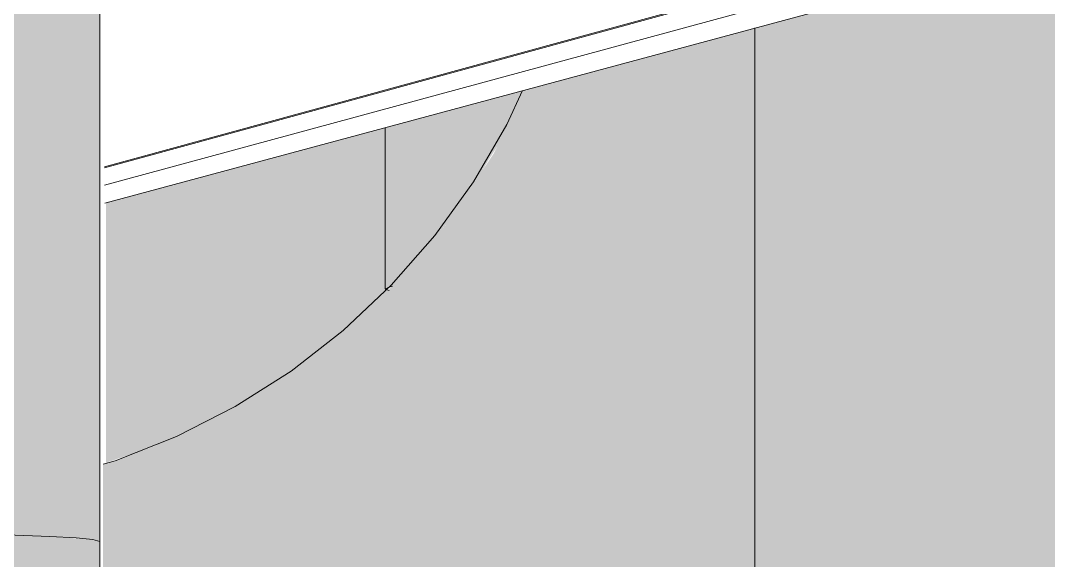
# Model space of a CAD drawing. Header units: inches. Extents: x 27328 to 121296, y -4075 to 4147.
# Drawn here: x 49626.92463 to 49626.9482, y 60.04618 to 60.05857 of the extents above; entities that cross this region are included whole.
import ezdxf

# ---------------------------------------------------------------- set-up
doc = ezdxf.new("R2010")
doc.units = ezdxf.units.IN
doc.header["$MEASUREMENT"] = 0
doc.layers.add('M-HVAC-DUCT', color=70, linetype='Continuous', lineweight=9)
doc.layers.add('S-BEAM', color=12, linetype='Continuous', lineweight=9)

msp = doc.modelspace()

# ---------------------------------------------------------------- hatches: boundary and pattern name
at = {"layer": 'M-HVAC-DUCT', "lineweight": 5}
for points in [[(49626.926447, 60.046618), (49626.926447, 60.060929), (49626.926291, 60.060986), (49626.925905, 60.061038), (49626.924507, 60.061119), (49626.922464, 60.061161), (49626.921297, 60.061164), (49626.921297, 60.046798), (49626.924707, 60.046757), (49626.925905, 60.046702), (49626.926291, 60.046662)], [(49626.930223, 60.043638), (49626.930238, 60.04364), (49626.93587, 60.043653), (49626.937208, 60.044518), (49626.939185, 60.046108), (49626.940983, 60.047895), (49626.94148, 60.048504), (49626.941477, 60.058397), (49626.936227, 60.056983), (49626.935475, 60.055505), (49626.934376, 60.053872), (49626.932989, 60.0523), (49626.931338, 60.050875), (49626.929587, 60.049724), (49626.927771, 60.048832), (49626.926526, 60.048377), (49626.926518, 60.044391), (49626.926975, 60.043979), (49626.927251, 60.043645), (49626.930056, 60.043639)], [(49626.941472, 60.044765), (49626.941563, 60.044809), (49626.94156, 60.05842), (49626.941469, 60.058396), (49626.941472, 60.044788)], [(49626.933073, 60.052454), (49626.933185, 60.052472), (49626.934382, 60.053883), (49626.934969, 60.054703), (49626.936031, 60.0565), (49626.936222, 60.056979), (49626.933073, 60.056131), (49626.933073, 60.053044)], [(49626.932993, 60.052408), (49626.933073, 60.052454), (49626.933073, 60.056131), (49626.932993, 60.05611), (49626.932993, 60.053045)], [(49626.926447, 60.044379), (49626.926446, 60.046618), (49626.926286, 60.046662), (49626.925303, 60.046735), (49626.923007, 60.046788), (49626.921297, 60.046797), (49626.921314, 60.045746), (49626.922522, 60.045856), (49626.923827, 60.045698), (49626.92488, 60.045367), (49626.925973, 60.044761), (49626.926438, 60.044386)]]:
    msp.add_hatch(color=256, dxfattribs=at).paths.add_polyline_path(points, flags=0)
h = msp.add_hatch(color=256, dxfattribs=at)
h.paths.add_polyline_path([(49626.921618, 60.031653), (49626.92479, 60.031821), (49626.926689, 60.032093), (49626.922023, 60.032131), (49626.921845, 60.031811)], flags=0)
h.paths.add_polyline_path([(49626.93586, 60.043647), (49626.941481, 60.043655), (49626.941475, 60.048498), (49626.940983, 60.047895), (49626.939185, 60.046108), (49626.937208, 60.044518), (49626.93587, 60.043653)], flags=0)
h.paths.add_polyline_path([(49626.95334, 60.057743), (49626.953552, 60.058869), (49626.953713, 60.060196), (49626.953337, 60.060194), (49626.953339, 60.058115)], flags=0)
h = msp.add_hatch(color=256, dxfattribs=at)
h.paths.add_polyline_path([(49626.946205, 60.059741), (49626.946205, 60.059712), (49626.946209, 60.059737)], flags=0)
h.paths.add_polyline_path([(49626.941563, 60.044807), (49626.942407, 60.04489), (49626.944417, 60.044974), (49626.947303, 60.045027), (49626.948466, 60.045034), (49626.948463, 60.060179), (49626.946304, 60.060175), (49626.94625, 60.059692), (49626.94614, 60.059654), (49626.94156, 60.05842), (49626.941563, 60.045471)], flags=0)
h = msp.add_hatch(color=256, dxfattribs=at)
h.paths.add_polyline_path([(49626.926591, 60.048423), (49626.927916, 60.048884), (49626.929757, 60.049794), (49626.931551, 60.051003), (49626.933084, 60.052383), (49626.933003, 60.052444), (49626.933003, 60.056112), (49626.926595, 60.054386), (49626.926591, 60.048845)], flags=0)
h.paths.add_polyline_path([(49626.926836, 60.058781), (49626.931002, 60.059993), (49626.926916, 60.059983), (49626.92686, 60.059133)], flags=0)
h = msp.add_hatch(color=256, dxfattribs=at)
h.paths.add_polyline_path([(49626.934846, 60.054572), (49626.935637, 60.055794), (49626.935711, 60.055987), (49626.93492, 60.054693)], flags=0)
h.paths.add_polyline_path([(49626.93411, 60.053569), (49626.934443, 60.053972), (49626.934406, 60.053973), (49626.934333, 60.053873)], flags=0)
h.paths.add_polyline_path([(49626.935984, 60.056489), (49626.936228, 60.056983), (49626.936175, 60.056969), (49626.936008, 60.05655)], flags=0)
at = {"layer": 'M-HVAC-DUCT'}
h = msp.add_hatch(color=256, dxfattribs=at)
h.paths.add_polyline_path([(49626.914266, 60.046554), (49626.915084, 60.046643), (49626.915976, 60.046691), (49626.918606, 60.046769), (49626.915803, 60.046685), (49626.914561, 60.046599)], flags=0)
h.paths.add_polyline_path([(49626.925303, 60.046735), (49626.925303, 60.046736), (49626.922882, 60.046791), (49626.925203, 60.046738)], flags=0)
h.paths.add_polyline_path([(49626.926447, 60.046618), (49626.926423, 60.046625), (49626.926188, 60.046672), (49626.926445, 60.046619)], flags=0)

# ---------------------------------------------------------------- linework, layer by layer
for p, q in [((49626.926447, 60.06092), (49626.926448, 60.046611)), ((49626.941468, 60.044768), (49626.941465, 60.058395)), ((49626.932989, 60.052413), (49626.93299, 60.056109)), ((49626.933161, 60.052473), (49626.933073, 60.052454)), ((49626.926448, 60.046611), (49626.926448, 60.044376))]:
    msp.add_line(p, q, dxfattribs=at)
for points in [[(49626.936138, 60.056959, 0), (49626.935781, 60.056184, 0), (49626.935016, 60.05487, 0), (49626.934129, 60.053637, 0), (49626.933131, 60.052495, 0), (49626.932029, 60.051455, 0), (49626.930833, 60.050524, 0), (49626.929556, 60.049712, 0), (49626.928208, 60.049025, 0), (49626.9268, 60.048469, 0), (49626.926524, 60.048389, 0)], [(49626.933073, 60.052454, 0), (49626.932993, 60.052408, 0), (49626.933081, 60.052373, 0)], [(49626.92645, 60.046611, 0), (49626.926447, 60.046618, 0), (49626.926291, 60.046662, 0), (49626.925905, 60.046702, 0), (49626.925303, 60.046736, 0), (49626.924507, 60.046764, 0), (49626.923548, 60.046784, 0), (49626.922465, 60.046796, 0), (49626.921297, 60.046798, 0)], [(49626.921297, 60.046797, 0), (49626.922465, 60.046794, 0), (49626.923548, 60.046783, 0), (49626.924507, 60.046763, 0), (49626.925303, 60.046735, 0), (49626.925905, 60.046701, 0), (49626.926291, 60.046661, 0), (49626.926447, 60.046618, 0), (49626.92645, 60.046611, 0)]]:
    msp.add_polyline3d(points, dxfattribs=at)
at = {"layer": 'S-BEAM'}
for p, q in [((49626.926555, 60.055213), (49626.944417, 60.060103)), ((49626.926555, 60.055188), (49626.944364, 60.060063)), ((49626.926557, 60.054788), (49626.944645, 60.059702)), ((49626.946126, 60.059649), (49626.926565, 60.054374))]:
    msp.add_line(p, q, dxfattribs=at)

doc.saveas('drawing.dxf')
